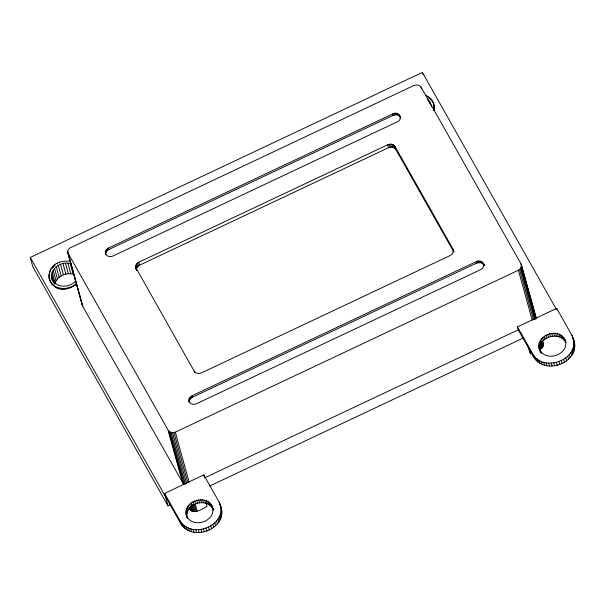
<?xml version="1.0" encoding="UTF-8"?>
<svg xmlns="http://www.w3.org/2000/svg" width="605" height="605" viewBox="0 0 605 605"><rect width="100%" height="100%" fill="white"/><g stroke="black" fill="none" stroke-linecap="round" stroke-linejoin="round"><path stroke-width="0.91" d="M52.658 281.189C47.561 270.639 60.266 260.4 70.271 263.727L73.19 274.254C65.786 272.197 56.507 276.387 54.722 284.206M539.547 346.514L540.288 349.191C543.623 347.883 544.016 343.92 542.443 341.114L543.426 344.593M187.633 518.508C178.18 501.5 210.404 491.026 213.255 509.947L211.735 505.477M186.93 516.776C185.364 503.715 205.942 497.272 212.552 508.404M540.749 352.685C530.645 335.941 561.969 324.114 565.955 342.672M539.834 350.227C538.269 337.166 558.854 330.723 565.456 341.855L564.646 338.929M164.568 493.438L179.882 520.512C191.377 540.794 229.938 524.27 219.093 502.006L203.779 474.933L164.568 493.438L167.971 505.719L170.534 504.51M556.101 308.845L422.373 72.411L30.25 257.465L180.691 523.438C192.035 543.018 228.909 528.369 220.674 506.09M517.472 326.889L532.786 353.963C544.288 374.245 582.849 357.721 571.997 335.457L556.683 308.384L517.472 326.889L518.281 329.816L533.595 356.889C544.946 376.469 581.813 361.82 573.585 339.541M76.616 284.017C48.68 304.625 35.226 258.736 69.998 261.216L70.157 261.799M49.557 280.168L49.065 277.975L49.285 274.186M433.528 103.273L434.019 105.467L433.83 110.602C435.623 104.264 431.577 97.307 425.368 95.34M67.722 252.603L168.886 431.448L183.481 484.083L82.734 306.349L67.722 252.603L67.987 250.22L69.598 248.156L413.896 85.494L416.648 84.874L419.265 85.479L421.05 87.165L521.041 263.946L536.053 317.685L521.041 263.946M105.3 252.066L106.268 249.759L108.416 248.073L392.705 113.906C398.302 110.375 403.8 119.298 397.213 121.87L112.923 256.036C109.921 257.692 104.952 255.968 105.3 252.066L105.762 254.72L105.353 253.261M105.709 253.525L106.677 251.226L108.824 249.532L393.114 115.366C395.799 114.012 399.92 114.92 400.676 118.149L399.86 115.578M135.671 266.238L136.533 270.352C134.953 267.508 135.558 263.553 138.787 262.237L387.782 144.731L390.535 144.103L393.152 144.716L394.936 146.395L453.039 249.124L453.863 251.695M136.48 269.157L137.448 266.858L139.596 265.164L388.591 147.658L391.344 147.03L393.968 147.643L395.746 149.322L453.856 252.051L453.039 249.124M188.851 399.784L189.312 402.438L189.168 398.589L191.974 395.791L476.256 261.625C479.576 259.848 484.076 261.935 484.234 265.86L483.41 263.288M189.259 401.244L190.227 398.937L192.375 397.251L476.664 263.084L480.786 262.615L483.818 264.756M168.886 431.448L172.531 432.787L175.284 432.167L518.394 270.238L520.542 268.552L521.457 265.058M49.965 271.947L49.413 273.43L49.255 272.847M52.007 268.438L55.01 265.413L54.851 264.831M75.512 281.038C69.552 288.23 55.312 288.252 51.932 278.557M49.391 279.586C53.369 290.408 69.061 290.929 76.457 283.435M204.392 477.95L518.477 329.725M209.829 485.966L523.355 337.998M189.131 507.852C192.352 515.952 202.524 508.813 206.986 506.491L205.995 502.914M528.029 346.294L530.487 353.819L532.12 353.048M428.461 97.397L431.471 99.931L433.694 103.863M427.311 99.167L430.17 102.374L431.373 106.359M540.136 350.492C547.026 362.342 569.358 354.152 565.35 340.479M135.724 267.425L194.243 371.258L196.028 372.937L198.644 373.55L201.397 372.93L450.392 255.416L452.54 253.729L453.455 250.236M187.232 517.041C194.114 528.891 216.446 520.701 212.438 507.028M167.971 505.719L32.844 266.828L30.25 257.465M573.124 339.042L574.395 342.46M219.902 504.933L221.49 509.009M188.904 400.971C189.667 404.2 193.789 405.108 196.474 403.754L480.763 269.588L482.911 267.894L483.826 264.4M572.943 337.446L573.752 340.373M573.918 341.704L574.727 344.631M571.997 335.457L572.806 338.384M573.941 343.92L574.75 346.846M573.646 346.143L574.455 349.07M573.041 348.344L573.85 351.271M572.133 350.499L572.95 353.418M570.946 352.564L571.755 355.483M556.683 308.384L557.092 309.843M569.479 354.515L570.288 357.434M563.671 337.507L564.48 340.433M562.446 336.251L563.255 339.178M567.77 356.322L568.579 359.249M560.986 335.185L561.803 338.104M559.345 334.323L560.154 337.25M565.834 357.963L566.643 360.882M557.545 333.703L558.355 336.622M563.701 359.408L564.51 362.327M555.632 333.325L556.441 336.244M561.402 360.64L562.211 363.56M553.643 333.196L554.452 336.123M551.631 333.332L552.441 336.259M558.975 361.639L559.784 364.558M549.627 333.718L550.444 336.645M556.449 362.387L557.258 365.314M547.691 334.353L548.508 337.28M553.862 362.887L554.672 365.806M545.861 335.215L546.67 338.142M544.175 336.297L544.984 339.216M551.261 363.113L552.07 366.04M542.677 337.56L543.487 340.479M548.667 363.076L549.476 366.002M521.51 266.245L536.106 318.88M542.367 341.931L543.358 345.5M541.392 338.981L542.201 341.908M521.2 267.44L535.538 319.168M541.853 341.923L543.093 346.385M541.142 341.878L542.632 347.232M520.542 268.552L534.631 319.372M540.348 340.532L541.165 343.459M546.133 362.766L546.943 365.692M540.749 343.542L541.989 348.004M519.582 269.505L533.421 319.417M539.577 342.18L540.394 345.107M539.962 344.2L541.195 348.661M539.093 343.882L539.91 346.809M518.394 270.238L532.234 320.151M541.112 351.913L541.52 353.373M543.691 362.198L544.5 365.125M538.911 345.606L539.72 348.525M539.025 347.3L539.841 350.408M541.377 361.374L542.186 364.301M539.221 360.308L540.031 363.227M537.255 359.007L538.064 361.934M535.516 357.51L536.325 360.429M534.018 355.816L534.828 358.742M532.786 353.963L533.595 356.889M528.747 347.565L530.487 353.819M482.661 262.343L483.07 263.803M481.625 261.61L482.034 263.077M480.385 261.156L480.786 262.615M479.009 260.997L479.417 262.464M477.602 261.163L478.011 262.623M434.019 105.467L434.178 106.056M432.62 101.216L432.779 101.799M434.065 107.735L434.224 108.325M431.305 99.341L431.471 99.931M476.256 261.625L476.664 263.084M429.633 97.715L429.792 98.297M422.373 72.411L422.842 74.112M430.17 102.374L430.654 104.128M427.629 96.369L427.795 96.951M428.93 100.642L429.656 103.273M421.05 87.165L421.549 88.98M399.111 114.625L399.512 116.084M398.075 113.891L398.483 115.358M396.827 113.438L397.235 114.897M395.458 113.286L395.867 114.746M394.052 113.445L394.452 114.905M392.705 113.906L393.114 115.366M394.936 146.395L395.746 149.322M394.188 145.45L394.997 148.369M393.152 144.716L393.968 147.643M391.911 144.262L392.721 147.181M390.535 144.103L391.344 147.03M389.128 144.27L389.938 147.189M387.782 144.731L388.591 147.658M194.243 371.258L194.651 372.725M191.974 395.791L192.375 397.251M190.779 396.525L191.188 397.984M220.031 503.995L220.848 506.922M221.014 508.261L221.823 511.18M219.093 502.006L219.698 504.199M189.819 397.477L190.227 398.937M221.029 510.469L221.846 513.395M189.168 398.589L189.569 400.056M220.734 512.692L221.551 515.619M220.137 514.893L220.946 517.82M219.229 517.048L220.038 519.967M218.034 519.113L218.844 522.039M216.575 521.064L217.384 523.99M203.779 474.933L204.384 477.126M212.854 508.669L213.262 510.128M210.759 504.056L211.576 506.982M209.534 502.8L210.343 505.727M214.858 522.871L215.667 525.798M208.082 501.734L208.891 504.653M206.441 500.88L207.25 503.799M212.922 524.512L213.731 527.431M138.787 262.237L139.596 265.164M204.641 500.252L205.45 503.178M210.79 525.957L211.599 528.883M137.6 262.978L138.409 265.898M202.72 499.874L203.537 502.8M136.639 263.931L137.448 266.858M135.981 265.043L136.79 267.97M208.491 527.189L209.307 530.109M200.739 499.753L201.548 502.672M136.14 268.537L136.541 269.996M198.72 499.881L199.529 502.808M206.063 528.188L206.872 531.114M196.723 500.267L197.532 503.194M203.537 528.936L204.354 531.863M194.787 500.902L195.596 503.829M175.284 432.167L189.131 482.072M195.203 503.973L197.185 511.112M194.205 504.351L196.179 511.49M200.958 529.436L201.768 532.355M173.938 432.628L187.784 482.54M192.957 501.764L193.766 504.691M193.154 504.555L195.135 511.694M172.531 432.787L186.627 483.607M192.095 504.585L194.076 511.732M191.271 502.846L192.08 505.765M198.349 529.662L199.158 532.589M171.162 432.636L185.508 484.363M191.573 506.226L193.055 511.58M190.87 506.808L192.103 511.27M169.914 432.174L184.26 483.902M189.766 504.109L190.575 507.035M190.272 507.224L191.263 510.794M189.819 507.497L190.56 510.181M195.763 529.625L196.572 532.551M168.129 430.495L182.733 483.13M189.531 507.663L190.03 509.448M188.48 505.53L189.289 508.457M187.444 507.081L188.253 510.007M193.229 529.314L194.039 532.241M186.673 508.729L187.482 511.656M186.189 510.431L186.998 513.358M190.787 528.747L191.596 531.674M186 512.155L186.809 515.074M186.113 513.857L187.134 517.691M188.465 527.923L189.274 530.85M186.31 526.857L187.119 529.776M108.416 248.073L108.824 249.532M184.351 525.563L185.16 528.483M107.229 248.806L107.629 250.266M182.604 524.059L183.413 526.978M106.268 249.759L106.677 251.226M181.107 522.365L181.916 525.291M105.61 250.871L106.019 252.338M179.882 520.512L180.691 523.438M67.669 251.415L82.318 305.238M68.138 253.714L82.734 306.349M75.164 284.584L75.33 285.167M67.896 263.273L70.815 273.8M72.955 286.036L73.114 286.619M65.431 263.22L68.35 273.747M70.528 287.186L70.687 287.768M62.943 263.546L65.862 274.073M67.949 287.988L68.108 288.57M60.53 264.256L63.449 274.783M59.487 262.23L59.653 262.812M65.287 288.434L65.453 289.016M58.269 265.33L61.188 275.857M57.059 263.372L57.225 263.962M62.625 288.502L62.784 289.084M56.242 266.714L59.161 277.241M54.503 268.37L57.422 278.897M60.016 288.192L60.182 288.782M52.915 266.555L53.074 267.138M53.134 270.246L56.053 280.773M57.551 287.519L57.717 288.101M51.312 268.499L51.47 269.089M52.159 272.273L55.078 282.8M55.289 286.49L55.456 287.08M51.629 274.383L54.057 283.155M50.079 270.616L50.238 271.199M51.546 276.5L52.764 280.886M53.293 285.144L53.459 285.734M51.614 283.518L51.78 284.1M48.861 275.124L49.02 275.706M50.306 281.643L50.465 282.232M48.907 277.392L49.065 277.975"/></g></svg>
